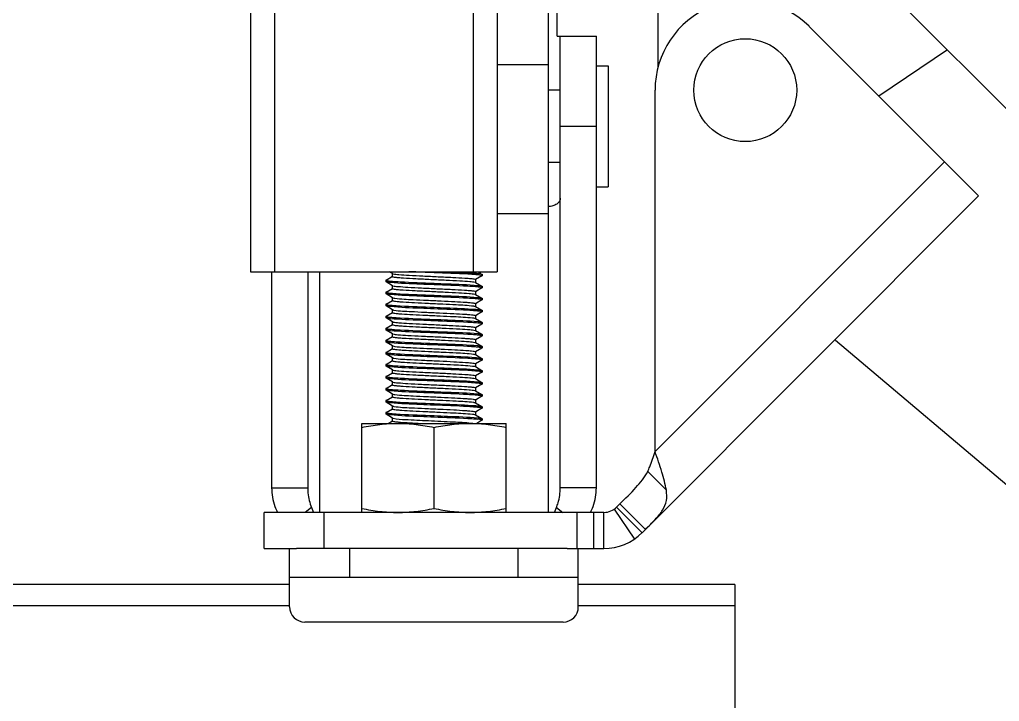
# Model space of a CAD drawing. Extents: x 27938 to 1507990, y 110129 to 923079.
# Drawn here: x 669322 to 670654, y 365487 to 366413 of the extents above; entities that cross this region are included whole.
import ezdxf

# ---------------------------------------------------------------- set-up
doc = ezdxf.new("R2010")
doc.units = 0
doc.header["$LTSCALE"] = 1000
doc.header["$MEASUREMENT"] = 0
doc.styles.get("Standard").update_dxf_attribs({"font": 'gbenor.shx', "bigfont": 'gbcbig.shx'})
doc.dimstyles.get("Standard").update_dxf_attribs({"dimtxt": 0.18, "dimasz": 0.18, "dimexe": 0.18, "dimexo": 0.0625, "dimgap": 0.09, "dimtad": 0, "dimtih": 1, "dimtoh": 1, "dimdec": 4, "dimzin": 0, "dimdsep": 46, "dimtxsty": 'Standard', "dimcen": 0.09, "dimadec": 0, "dimazin": 0, "dimtfac": 1, "dimtdec": 4, "dimtofl": 0, "dimtmove": 0, "dimatfit": 3, "dimfxl": 1, "dimtolj": 1, "dimtzin": 0, "dimarcsym": 0})

msp = doc.modelspace()

# ---------------------------------------------------------------- linework, layer by layer
for p, q in [((670053.1, 366391), (670053.1, 369059.5)), ((669636, 368785.7), (669636, 366070.8)), ((669668.8, 368785.7), (669668.8, 366070.8)), ((669938.6, 368785.7), (669938.6, 366070.8)), ((669971.3, 368785.7), (669971.3, 366070.8)), ((670040.8, 366632.6), (670040.8, 365743.7)), ((670690.4, 366265.4), (670453.3, 366502.4)), ((670190.2, 366347.3), (670190.2, 366450)), ((670395.5, 366404.1), (670626, 366173.7)), ((670053.1, 366391), (670106.2, 366391)), ((670057.2, 365777.2), (670057.2, 366391)), ((670106.2, 365777.2), (670106.2, 366391)), ((670583.5, 366372.2), (670490.4, 366309.2)), ((669971.3, 366352.2), (670040.8, 366352.2)), ((670106.2, 366350.4), (670122.1, 366350.4)), ((670122.1, 366350.4), (670122.1, 366186.2)), ((670057.2, 366317.4), (670040.8, 366317.4)), ((670186.1, 365826.3), (670186.1, 366317.4)), ((670057.2, 366268.3), (670106.2, 366268.3)), ((670057.2, 366219.3), (670040.8, 366219.3)), ((670579.7, 366219.9), (670186.1, 365826.3)), ((670106.2, 366186.2), (670122.1, 366186.2)), ((670168.5, 365716.2), (670626, 366173.7)), ((669971.3, 366149.8), (670040.8, 366149.8)), ((669636, 366070.8), (669971.3, 366070.8)), ((669664.7, 366070.8), (669664.7, 365777.2)), ((669713.7, 366070.8), (669713.7, 365777.2)), ((669730.1, 365743.7), (669730.1, 366070.8)), ((669829.1, 366068.2), (669824.5, 366070.8)), ((669828.9, 366064.3), (669828.9, 366068.4)), ((669945, 366070.8), (669948.7, 366068.7)), ((669950.7, 366067.5), (669950.9, 366067.3)), ((669950.9, 366067.3), (669950.9, 366065.3)), ((669820.2, 366059.3), (669820, 366059.2)), ((669820, 366059.2), (669820, 366057.1)), ((669820.2, 366056.9), (669820, 366057.1)), ((669820.2, 366059.3), (669829.1, 366064.5)), ((669829.1, 366051.8), (669820.2, 366056.9)), ((669950.7, 366065.1), (669941.8, 366060)), ((669941.8, 366056.3), (669950.7, 366051.2)), ((669942, 366060.2), (669942, 366056.1)), ((669950.7, 366065.1), (669950.9, 366065.3)), ((669820.2, 366043), (669820, 366042.8)), ((669820, 366042.8), (669820, 366040.8)), ((669820.2, 366040.6), (669820, 366040.8)), ((669820.2, 366043), (669829.1, 366048.1)), ((669829.1, 366035.4), (669820.2, 366040.6)), ((669828.9, 366047.9), (669828.9, 366052)), ((669829.1, 366051.8), (669829.4, 366051.7)), ((669950.7, 366048.8), (669941.8, 366043.6)), ((669942, 366043.8), (669942, 366039.7)), ((669950.7, 366051.2), (669950.9, 366051)), ((669950.7, 366048.8), (669950.9, 366048.9)), ((669950.9, 366051), (669950.9, 366048.9)), ((669820.2, 366026.6), (669829.1, 366031.8)), ((669828.9, 366031.6), (669828.9, 366035.7)), ((669942, 366034), (669941.6, 366034)), ((669941.8, 366040), (669950.7, 366034.8)), ((669950.7, 366032.4), (669941.8, 366027.3)), ((669942, 366027.5), (669942, 366023.4)), ((669950.7, 366034.8), (669950.9, 366034.6)), ((669950.7, 366032.4), (669950.9, 366032.6)), ((669950.9, 366034.6), (669950.9, 366032.6)), ((669820.2, 366026.6), (669820, 366026.5)), ((669820, 366026.5), (669820, 366024.4)), ((669820.2, 366024.2), (669820, 366024.4)), ((669829.1, 366019.1), (669820.2, 366024.2)), ((669820.2, 366010.3), (669829.1, 366015.4)), ((669828.9, 366015.2), (669828.9, 366019.3)), ((669941.8, 366023.6), (669950.7, 366018.5)), ((669950.7, 366016.1), (669941.8, 366010.9)), ((669950.7, 366018.5), (669950.9, 366018.3)), ((669950.7, 366016.1), (669950.9, 366016.2)), ((669950.9, 366018.3), (669950.9, 366016.2)), ((669820.2, 366010.3), (669820, 366010.1)), ((669820, 366010.1), (669820, 366008.1)), ((669820.2, 366007.9), (669820, 366008.1)), ((669829.1, 366002.7), (669820.2, 366007.9)), ((669828.9, 365998.9), (669828.9, 366002.9)), ((669941.6, 366007.4), (669941.8, 366007.2)), ((669941.8, 366007.2), (669950.7, 366002.1)), ((669942, 366011.1), (669942, 366007)), ((669950.7, 366002.1), (669950.9, 366001.9)), ((669950.9, 366001.9), (669950.9, 365999.9)), ((669820.2, 365993.9), (669820, 365993.7)), ((669820, 365993.7), (669820, 365991.7)), ((669820.2, 365991.5), (669820, 365991.7)), ((669820.2, 365993.9), (669829.1, 365999.1)), ((669829.1, 365986.4), (669820.2, 365991.5)), ((669950.7, 365999.7), (669941.8, 365994.6)), ((669941.8, 365990.9), (669950.7, 365985.7)), ((669942, 365994.8), (669942, 365990.7)), ((669950.7, 365999.7), (669950.9, 365999.9)), ((669820.2, 365977.6), (669820, 365977.4)), ((669820, 365977.4), (669820, 365975.3)), ((669820.2, 365975.2), (669820, 365975.3)), ((669820.2, 365977.6), (669829.1, 365982.7)), ((669829.1, 365970), (669820.2, 365975.2)), ((669828.9, 365982.5), (669828.9, 365986.6)), ((669829.1, 365986.4), (669829.4, 365986.2)), ((669950.7, 365983.3), (669941.8, 365978.2)), ((669941.8, 365974.5), (669950.7, 365969.4)), ((669942, 365978.4), (669942, 365974.3)), ((669950.7, 365985.7), (669950.9, 365985.6)), ((669950.7, 365983.3), (669950.9, 365983.5)), ((669950.9, 365985.6), (669950.9, 365983.5)), ((669820.2, 365961.2), (669820, 365961)), ((669820, 365961), (669820, 365959)), ((669820.2, 365961.2), (669829.1, 365966.4)), ((669828.9, 365966.1), (669828.9, 365970.2)), ((669942, 365968.5), (669941.6, 365968.6)), ((669950.7, 365967), (669941.8, 365961.9)), ((669942, 365962.1), (669942, 365958)), ((669950.7, 365969.4), (669950.9, 365969.2)), ((669950.7, 365967), (669950.9, 365967.2)), ((669950.9, 365969.2), (669950.9, 365967.2)), ((669820.2, 365958.8), (669820, 365959)), ((669829.1, 365953.7), (669820.2, 365958.8)), ((669820.2, 365944.9), (669829.1, 365950)), ((669828.9, 365949.8), (669828.9, 365953.9)), ((669941.8, 365958.2), (669950.7, 365953)), ((669950.7, 365950.6), (669941.8, 365945.5)), ((669950.7, 365953), (669950.9, 365952.9)), ((669950.7, 365950.6), (669950.9, 365950.8)), ((669950.9, 365952.9), (669950.9, 365950.8)), ((669820.2, 365944.9), (669820, 365944.7)), ((669820, 365944.7), (669820, 365942.6)), ((669820.2, 365942.5), (669820, 365942.6)), ((669829.1, 365937.3), (669820.2, 365942.5)), ((669828.9, 365933.4), (669828.9, 365937.5)), ((669941.6, 365941.9), (669941.8, 365941.8)), ((669941.8, 365941.8), (669950.7, 365936.7)), ((669950.7, 365934.3), (669941.8, 365929.1)), ((669942, 365945.7), (669942, 365941.6)), ((669950.7, 365936.7), (669950.9, 365936.5)), ((669950.7, 365934.3), (669950.9, 365934.5)), ((669950.9, 365936.5), (669950.9, 365934.5)), ((669820.2, 365928.5), (669820, 365928.3)), ((669820, 365928.3), (669820, 365926.3)), ((669820.2, 365926.1), (669820, 365926.3)), ((669820.2, 365928.5), (669829.1, 365933.6)), ((669829.1, 365921), (669820.2, 365926.1)), ((669828.9, 365917.1), (669828.9, 365921.2)), ((669829.1, 365921), (669829.4, 365920.8)), ((669941.8, 365925.5), (669950.7, 365920.3)), ((669942, 365929.3), (669942, 365925.3)), ((669820.2, 365912.2), (669820, 365912)), ((669820, 365912), (669820, 365909.9)), ((669820.2, 365909.7), (669820, 365909.9)), ((669820.2, 365912.2), (669829.1, 365917.3)), ((669829.1, 365904.6), (669820.2, 365909.7)), ((669950.7, 365917.9), (669941.8, 365912.8)), ((669941.8, 365909.1), (669950.7, 365904)), ((669942, 365913), (669942, 365908.9)), ((669950.7, 365920.3), (669950.9, 365920.1)), ((669950.7, 365917.9), (669950.9, 365918.1)), ((669950.9, 365920.1), (669950.9, 365918.1)), ((669820.2, 365895.8), (669820, 365895.6)), ((669820, 365895.6), (669820, 365893.6)), ((669820.2, 365895.8), (669829.1, 365900.9)), ((669828.9, 365900.7), (669828.9, 365904.8)), ((669942, 365903.1), (669941.6, 365903.2)), ((669950.7, 365901.6), (669941.8, 365896.4)), ((669942, 365896.6), (669942, 365892.6)), ((669950.7, 365904), (669950.9, 365903.8)), ((669950.7, 365901.6), (669950.9, 365901.7)), ((669950.9, 365903.8), (669950.9, 365901.7)), ((669820.2, 365893.4), (669820, 365893.6)), ((669829.1, 365888.3), (669820.2, 365893.4)), ((669820.2, 365879.4), (669829.1, 365884.6)), ((669828.9, 365884.4), (669828.9, 365888.5)), ((669941.8, 365892.8), (669950.7, 365887.6)), ((669950.7, 365885.2), (669941.8, 365880.1)), ((669950.7, 365887.6), (669950.9, 365887.4)), ((669950.7, 365885.2), (669950.9, 365885.4)), ((669950.9, 365887.4), (669950.9, 365885.4)), ((669820.2, 365879.4), (669820, 365879.3)), ((669820, 365879.3), (669820, 365877.2)), ((669820.2, 365877), (669820, 365877.2)), ((669829.1, 365871.9), (669820.2, 365877)), ((669823.1, 365864.7), (669829.1, 365868.2)), ((669828.9, 365868), (669828.9, 365872.1)), ((669941.6, 365876.5), (669941.8, 365876.4)), ((669941.8, 365876.4), (669950.7, 365871.3)), ((669942, 365880.3), (669942, 365876.2)), ((669950.7, 365868.9), (669943.6, 365864.7)), ((669950.7, 365871.3), (669950.9, 365871.1)), ((669950.7, 365868.9), (669950.9, 365869)), ((669950.9, 365871.1), (669950.9, 365869)), ((669787.3, 365743.7), (669787.3, 365864.7)), ((669787.3, 365864.7), (669983.6, 365864.7)), ((669885.5, 365749.2), (669885.5, 365859.2)), ((669983.6, 365743.7), (669983.6, 365864.7)), ((670176, 365799.3), (670201.4, 365773.8)), ((669664.7, 365777.2), (669713.7, 365777.2)), ((670106.2, 365777.2), (670057.2, 365777.2)), ((669718.9, 365750.2), (669710.4, 365743.7)), ((669718.9, 365750.2), (669721.6, 365743.7)), ((670049.4, 365743.7), (670052, 365750.2)), ((670052, 365750.2), (670060.5, 365743.7)), ((670130.4, 365748), (670158.2, 365707.6)), ((670133.8, 365750.9), (670138.2, 365755.3)), ((670168.5, 365716.2), (670133.8, 365750.9)), ((670172.9, 365720.6), (670138.2, 365755.3)), ((669654.4, 365694.7), (669654.4, 365743.7)), ((670116.5, 365743.7), (669654.4, 365743.7)), ((669736.2, 365694.7), (669736.2, 365743.7)), ((670080, 365694.7), (670080, 365743.7)), ((670102.7, 365694.7), (670102.7, 365743.7)), ((670116.5, 365694.7), (670116.5, 365743.7)), ((669654.4, 365694.7), (669698.6, 365694.7)), ((669689.2, 365645.6), (669689.2, 365694.7)), ((669689.2, 365615.4), (669689.2, 365694.7)), ((670066.5, 365694.7), (669698.6, 365694.7)), ((669771, 365655.4), (669771, 365694.7)), ((669999.9, 365655.4), (669999.9, 365694.7)), ((670066.5, 365694.7), (670116.5, 365694.7)), ((670081.7, 365645.6), (670081.7, 365694.7)), ((670081.7, 365615.4), (670081.7, 365694.7)), ((670081.7, 365655.4), (669689.2, 365655.4)), ((669689.2, 365645.6), (664142.6, 365645.6)), ((670294.6, 365645.6), (670081.7, 365645.6)), ((669689.2, 365617), (664142.6, 365617)), ((670294.6, 365617), (670081.7, 365617)), ((670060.9, 365594.5), (669710, 365594.5))]:
    msp.add_line(p, q)
at = {"color": 7}
msp.add_line((670294.6, 365645.6), (670294.6, 365003.7), dxfattribs=at)
msp.add_circle((670308.7, 366317.4), 69.9)
for centre, radius, start, end in [((670308.7, 366317.4), 122.7, 45, 180), ((669843.5, 366243.2), 186, 264.6627, 265.5428), ((669927.9, 365886.5), 180.8, 84.5776, 85.5479), ((669843.3, 366224.4), 183.5, 264.6243, 265.5438), ((669830.6, 366055.2), 3.78, 250.9561, 252.0907), ((669927.5, 365865.8), 185.1, 84.6498, 85.5433), ((669938.9, 366031.7), 8.78, 75.6696, 76.5396), ((669843.8, 366214.5), 190, 264.7268, 265.5405), ((669928, 365838.7), 179.4, 84.5514, 85.5534), ((669843.4, 366193.7), 185.5, 264.6569, 265.5429), ((669927.9, 365821), 180.8, 84.5776, 85.5479), ((669843.5, 366177.8), 186, 264.6627, 265.5428), ((669843.3, 366158.9), 183.5, 264.6243, 265.5438), ((669830.6, 365989.8), 3.78, 250.9561, 252.0907), ((669938.9, 365966.3), 8.78, 75.6696, 76.5396), ((669927.5, 365800.4), 185.1, 84.6498, 85.5433), ((669843.8, 366149.1), 190, 264.7268, 265.5405), ((669928, 365773.3), 179.4, 84.5514, 85.5534), ((669843.4, 366128.3), 185.5, 264.6569, 265.5429), ((669927.9, 365755.6), 180.8, 84.5776, 85.5479), ((669843.5, 366112.3), 186, 264.6627, 265.5428), ((669830.6, 365924.4), 3.78, 250.9561, 252.0907), ((669843.3, 366093.5), 183.5, 264.6243, 265.5438), ((669938.9, 365900.9), 8.78, 75.6696, 76.5396), ((669927.5, 365735), 185.1, 84.6498, 85.5433), ((669843.8, 366083.7), 190, 264.7268, 265.5405), ((669928, 365707.9), 179.4, 84.5514, 85.5534), ((669843.4, 366062.8), 185.5, 264.6569, 265.5429), ((669927.9, 365690.2), 180.8, 84.5776, 85.5479), ((670116.5, 365768.3), 24.5, 270, 315), ((670116.5, 365768.3), 73.6, 270, 315), ((669710, 365615.4), 20.8, 180, 270), ((670060.9, 365615.4), 20.8, 270, 0)]:
    msp.add_arc(centre, radius, start, end)
for points, knots in [([(670057.2, 366170.9), (670057.2, 366169.3), (670056.2, 366166), (670052.4, 366162.3), (670047, 366159.8), (670042.9, 366159.3), (670040.8, 366159.3)], [0, 0, 0, 0, 0.209483, 0.444656, 0.71201, 1, 1, 1, 1]), ([(669829.1, 366068.2), (669829.2, 366068.1), (669829.5, 366068), (669829.8, 366067.9), (669829.9, 366067.9)], [0, 0, 0, 0, 0.406881, 1, 1, 1, 1]), ([(669829.9, 366067.9), (669832.4, 366067.3), (669839.7, 366066.8), (669853.2, 366065.8), (669871, 366065), (669890.7, 366064), (669909.7, 366063.1), (669924, 366062.4), (669933, 366061.7), (669937.8, 366061.3), (669940.1, 366060.8), (669942, 366060.5), (669942, 366060.2)], [0, 0, 0, 0, 0.068576, 0.194029, 0.359725, 0.543506, 0.720761, 0.867753, 0.923531, 0.964877, 0.99049, 1, 1, 1, 1]), ([(669885.5, 366069.4), (669882.5, 366069.5), (669871.1, 366070), (669859.7, 366070.4), (669851.3, 366070.8)], [0, 0, 0, 0, 0.261917, 1, 1, 1, 1]), ([(669941.9, 366066.7), (669938.5, 366067), (669919.6, 366068.1), (669900.8, 366068.8), (669885.5, 366069.4)], [0, 0, 0, 0, 0.184493, 1, 1, 1, 1]), ([(669900.8, 366070.8), (669904, 366070.7), (669915.5, 366070.2), (669927.1, 366069.7), (669935.3, 366069.2)], [0, 0, 0, 0, 0.283518, 1, 1, 1, 1]), ([(669935.3, 366069.2), (669936.2, 366069.1), (669939.5, 366068.9), (669942.7, 366068.7), (669945, 366068.5)], [0, 0, 0, 0, 0.290406, 1, 1, 1, 1]), ([(669945, 366068.5), (669945.8, 366068.4), (669947.6, 366068.1), (669949.7, 366068.1), (669950.7, 366067.5)], [0, 0, 0, 0, 0.378482, 1, 1, 1, 1]), ([(669820, 366059.2), (669820, 366059.1), (669820.3, 366058.9), (669820.6, 366058.8), (669820.8, 366058.8)], [0, 0, 0, 0, 0.314295, 1, 1, 1, 1]), ([(669826.1, 366056), (669825.3, 366056.1), (669823.4, 366056.3), (669821.3, 366056.3), (669820.2, 366056.9)], [0, 0, 0, 0, 0.379133, 1, 1, 1, 1]), ([(669820.8, 366058.8), (669821.1, 366058.7), (669822.9, 366058.3), (669824.7, 366058.2), (669826.2, 366058)], [0, 0, 0, 0, 0.163341, 1, 1, 1, 1]), ([(669885.5, 366053), (669879.3, 366053.3), (669859.5, 366054.1), (669839.7, 366054.7), (669826.1, 366056)], [0, 0, 0, 0, 0.309073, 1, 1, 1, 1]), ([(669828.9, 366064.3), (669828.9, 366063.9), (669830.8, 366063.7), (669833.2, 366063.2), (669838.2, 366062.8), (669847.3, 366062.1), (669862, 366061.3), (669881.3, 366060.4), (669901.2, 366059.4), (669919, 366058.6), (669932, 366057.6), (669939.1, 366057.2), (669941.3, 366056.5)], [0, 0, 0, 0, 0.009703, 0.035887, 0.07813, 0.135078, 0.284815, 0.464601, 0.649729, 0.81476, 0.937049, 1, 1, 1, 1]), ([(669829, 366057.8), (669832.5, 366057.5), (669851.3, 366056.4), (669870.1, 366055.7), (669885.5, 366055.1)], [0, 0, 0, 0, 0.184553, 1, 1, 1, 1]), ([(669885.5, 366055.1), (669891.6, 366054.8), (669911.4, 366054), (669931.3, 366053.4), (669945, 366052.1)], [0, 0, 0, 0, 0.309586, 1, 1, 1, 1]), ([(669941.3, 366056.5), (669941.4, 366056.5), (669941.6, 366056.4), (669941.8, 366056.3), (669941.8, 366056.3)], [0, 0, 0, 0, 0.569522, 1, 1, 1, 1]), ([(669950.2, 366065.7), (669949.9, 366065.7), (669948.2, 366066.1), (669946.4, 366066.3), (669945, 366066.4)], [0, 0, 0, 0, 0.160696, 1, 1, 1, 1]), ([(669950.9, 366065.3), (669950.9, 366065.4), (669950.6, 366065.6), (669950.4, 366065.6), (669950.2, 366065.7)], [0, 0, 0, 0, 0.318595, 1, 1, 1, 1]), ([(669820, 366042.8), (669820, 366042.7), (669820.3, 366042.6), (669820.5, 366042.5), (669820.7, 366042.4)], [0, 0, 0, 0, 0.319254, 1, 1, 1, 1]), ([(669826.3, 366039.6), (669825.5, 366039.7), (669823.5, 366040), (669821.3, 366039.9), (669820.2, 366040.6)], [0, 0, 0, 0, 0.380051, 1, 1, 1, 1]), ([(669820.7, 366042.4), (669821, 366042.4), (669822.7, 366042), (669824.5, 366041.8), (669826.1, 366041.7)], [0, 0, 0, 0, 0.159053, 1, 1, 1, 1]), ([(669828.9, 366047.9), (669828.9, 366047.6), (669830.8, 366047.3), (669833.1, 366046.8), (669837.9, 366046.4), (669846.9, 366045.7), (669861.2, 366045), (669880.2, 366044.1), (669900, 366043.2), (669917.8, 366042.3), (669931.2, 366041.4), (669938.5, 366040.8), (669941, 366040.2)], [0, 0, 0, 0, 0.009517, 0.035128, 0.076492, 0.132277, 0.279305, 0.456588, 0.640385, 0.806077, 0.931494, 1, 1, 1, 1]), ([(669829, 366041.4), (669832.5, 366041.2), (669851.3, 366040), (669870.1, 366039.3), (669885.5, 366038.7)], [0, 0, 0, 0, 0.184509, 1, 1, 1, 1]), ([(669829.5, 366051.6), (669831.7, 366050.9), (669838.6, 366050.6), (669851.6, 366049.5), (669869.3, 366048.7), (669889.3, 366047.7), (669908.7, 366046.8), (669923.4, 366046.1), (669932.7, 366045.3), (669937.7, 366045), (669940.1, 366044.4), (669942, 366044.2), (669942, 366043.8)], [0, 0, 0, 0, 0.061098, 0.182334, 0.347135, 0.532706, 0.713328, 0.863975, 0.921317, 0.963856, 0.990226, 1, 1, 1, 1]), ([(669941.9, 366050.3), (669938.4, 366050.6), (669919.6, 366051.7), (669900.8, 366052.4), (669885.5, 366053)], [0, 0, 0, 0, 0.184541, 1, 1, 1, 1]), ([(669950.2, 366049.3), (669949.9, 366049.4), (669948.1, 366049.8), (669946.3, 366049.9), (669944.8, 366050.1)], [0, 0, 0, 0, 0.16229, 1, 1, 1, 1]), ([(669945, 366052.1), (669945.7, 366052), (669947.6, 366051.8), (669949.7, 366051.8), (669950.7, 366051.2)], [0, 0, 0, 0, 0.378727, 1, 1, 1, 1]), ([(669950.9, 366048.9), (669950.9, 366049), (669950.6, 366049.2), (669950.3, 366049.3), (669950.2, 366049.3)], [0, 0, 0, 0, 0.315177, 1, 1, 1, 1]), ([(669885.5, 366036.7), (669879.4, 366036.9), (669859.7, 366037.8), (669839.9, 366038.4), (669826.3, 366039.6)], [0, 0, 0, 0, 0.307895, 1, 1, 1, 1]), ([(669828.9, 366031.6), (669828.9, 366031.6), (669828.9, 366031.5), (669828.9, 366031.5), (669828.9, 366031.5)], [0, 0, 0, 0, 0.463467, 1, 1, 1, 1]), ([(669828.9, 366031.5), (669829.2, 366031.1), (669830.8, 366031), (669833.6, 366030.4), (669838.1, 366030.1), (669846.7, 366029.4), (669860.2, 366028.7), (669878.1, 366027.8), (669897, 366027), (669917.5, 366025.9), (669931.5, 366025.4), (669939.3, 366024.2)], [0, 0, 0, 0, 0.011937, 0.038615, 0.07957, 0.133598, 0.274096, 0.443272, 0.620779, 0.785256, 1, 1, 1, 1]), ([(669829.1, 366035.4), (669829.2, 366035.4), (669830.3, 366035), (669831.4, 366034.9), (669832.3, 366034.7)], [0, 0, 0, 0, 0.140461, 1, 1, 1, 1]), ([(669832.3, 366034.7), (669840.5, 366033.6), (669855, 366033.1), (669876, 366032), (669894.9, 366031.1), (669912.6, 366030.3), (669925.7, 366029.6), (669933.9, 366028.9), (669938.3, 366028.5), (669940.3, 366028), (669942, 366027.8), (669942, 366027.5)], [0, 0, 0, 0, 0.226556, 0.394464, 0.573122, 0.741029, 0.877994, 0.929534, 0.967621, 0.99116, 1, 1, 1, 1]), ([(669885.5, 366038.7), (669891.6, 366038.5), (669911.3, 366037.6), (669931.2, 366037.1), (669944.8, 366035.8)], [0, 0, 0, 0, 0.308784, 1, 1, 1, 1]), ([(669941.6, 366034), (669938.1, 366034.3), (669919.4, 366035.4), (669900.7, 366036.1), (669885.5, 366036.7)], [0, 0, 0, 0, 0.186017, 1, 1, 1, 1]), ([(669941.1, 366040.2), (669941.2, 366040.2), (669941.5, 366040.1), (669941.7, 366040), (669941.8, 366040)], [0, 0, 0, 0, 0.585672, 1, 1, 1, 1]), ([(669948.6, 366033.3), (669948.2, 366033.3), (669946, 366033.6), (669943.8, 366033.8), (669942, 366034)], [0, 0, 0, 0, 0.190958, 1, 1, 1, 1]), ([(669944.8, 366035.8), (669945.5, 366035.7), (669947.5, 366035.4), (669949.6, 366035.4), (669950.7, 366034.8)], [0, 0, 0, 0, 0.379378, 1, 1, 1, 1]), ([(669950.9, 366032.6), (669950.9, 366032.7), (669950.1, 366033.2), (669949.3, 366033.2), (669948.6, 366033.3)], [0, 0, 0, 0, 0.092798, 1, 1, 1, 1]), ([(669820, 366026.5), (669820, 366026.4), (669820.4, 366026.2), (669820.6, 366026.1), (669820.8, 366026.1)], [0, 0, 0, 0, 0.312916, 1, 1, 1, 1]), ([(669826.1, 366023.3), (669825.4, 366023.4), (669823.4, 366023.6), (669821.3, 366023.6), (669820.2, 366024.2)], [0, 0, 0, 0, 0.379419, 1, 1, 1, 1]), ([(669820.8, 366026.1), (669821.1, 366026), (669822.9, 366025.6), (669824.8, 366025.4), (669826.3, 366025.3)], [0, 0, 0, 0, 0.163149, 1, 1, 1, 1]), ([(669885.5, 366020.3), (669879.3, 366020.6), (669859.6, 366021.4), (669839.8, 366022), (669826.1, 366023.3)], [0, 0, 0, 0, 0.308711, 1, 1, 1, 1]), ([(669828.9, 366015.2), (669828.9, 366014.9), (669830.5, 366014.7), (669832.5, 366014.2), (669836.8, 366013.8), (669844.8, 366013.2), (669857.6, 366012.4), (669875, 366011.6), (669893.6, 366010.8), (669914.7, 366009.7), (669929.4, 366009.1), (669937.8, 366008)], [0, 0, 0, 0, 0.008683, 0.031763, 0.069103, 0.119686, 0.254361, 0.420111, 0.597552, 0.765912, 1, 1, 1, 1]), ([(669829, 366025.1), (669832.5, 366024.8), (669851.3, 366023.7), (669870.1, 366023), (669885.5, 366022.4)], [0, 0, 0, 0, 0.184619, 1, 1, 1, 1]), ([(669829.1, 366019.1), (669829.3, 366019), (669829.9, 366018.8), (669830.6, 366018.7), (669831, 366018.6)], [0, 0, 0, 0, 0.374139, 1, 1, 1, 1]), ([(669831, 366018.6), (669838.7, 366017.3), (669852.8, 366016.9), (669873.5, 366015.7), (669892.8, 366014.9), (669911.1, 366014), (669924.9, 366013.3), (669933.4, 366012.6), (669938.1, 366012.2), (669940.2, 366011.7), (669942, 366011.5), (669942, 366011.1)], [0, 0, 0, 0, 0.210773, 0.377666, 0.558838, 0.731273, 0.873076, 0.926648, 0.966309, 0.990838, 1, 1, 1, 1]), ([(669885.5, 366022.4), (669891.1, 366022.1), (669909.8, 366021.4), (669928.7, 366020.7), (669941.8, 366019.7)], [0, 0, 0, 0, 0.297814, 1, 1, 1, 1]), ([(669941.9, 366017.6), (669938.4, 366017.9), (669919.6, 366019), (669900.8, 366019.7), (669885.5, 366020.3)], [0, 0, 0, 0, 0.184504, 1, 1, 1, 1]), ([(669939.3, 366024.2), (669939.6, 366024.2), (669940.5, 366024), (669941.4, 366023.9), (669941.8, 366023.6)], [0, 0, 0, 0, 0.353551, 1, 1, 1, 1]), ([(669941.8, 366019.7), (669943.9, 366019.5), (669946.8, 366019.1), (669949.9, 366018.9), (669950.7, 366018.5)], [0, 0, 0, 0, 0.683777, 1, 1, 1, 1]), ([(669950.2, 366016.6), (669949.9, 366016.7), (669948.2, 366017), (669946.5, 366017.2), (669945, 366017.3)], [0, 0, 0, 0, 0.160861, 1, 1, 1, 1]), ([(669950.9, 366016.2), (669950.9, 366016.3), (669950.6, 366016.5), (669950.4, 366016.6), (669950.2, 366016.6)], [0, 0, 0, 0, 0.319044, 1, 1, 1, 1]), ([(669820, 366010.1), (669820, 366010), (669820.3, 366009.8), (669820.5, 366009.8), (669820.7, 366009.7)], [0, 0, 0, 0, 0.318137, 1, 1, 1, 1]), ([(669826.2, 366006.9), (669825.4, 366007), (669823.4, 366007.3), (669821.3, 366007.3), (669820.2, 366007.9)], [0, 0, 0, 0, 0.379512, 1, 1, 1, 1]), ([(669820.7, 366009.7), (669821, 366009.7), (669822.8, 366009.3), (669824.6, 366009.1), (669826.1, 366009)], [0, 0, 0, 0, 0.159502, 1, 1, 1, 1]), ([(669885.5, 366004), (669879.4, 366004.2), (669859.6, 366005.1), (669839.8, 366005.6), (669826.2, 366006.9)], [0, 0, 0, 0, 0.308641, 1, 1, 1, 1]), ([(669829, 366008.7), (669832.5, 366008.5), (669851.3, 366007.3), (669870.1, 366006.6), (669885.5, 366006)], [0, 0, 0, 0, 0.184538, 1, 1, 1, 1]), ([(669829.1, 366002.7), (669829.2, 366002.7), (669829.5, 366002.6), (669829.8, 366002.5), (669829.9, 366002.4)], [0, 0, 0, 0, 0.406881, 1, 1, 1, 1]), ([(669829.9, 366002.4), (669832.4, 366001.8), (669839.7, 366001.3), (669853.2, 366000.4), (669871, 365999.5), (669890.7, 365998.6), (669909.7, 365997.7), (669924, 365997), (669933, 365996.3), (669937.8, 365995.9), (669940.1, 365995.4), (669942, 365995.1), (669942, 365994.8)], [0, 0, 0, 0, 0.068576, 0.194029, 0.359725, 0.543506, 0.720761, 0.867753, 0.923531, 0.964877, 0.99049, 1, 1, 1, 1]), ([(669885.5, 366006), (669891.6, 366005.8), (669911.5, 366004.9), (669931.4, 366004.3), (669945, 366003)], [0, 0, 0, 0, 0.309919, 1, 1, 1, 1]), ([(669941.9, 366001.3), (669938.5, 366001.5), (669919.6, 366002.7), (669900.8, 366003.4), (669885.5, 366004)], [0, 0, 0, 0, 0.184493, 1, 1, 1, 1]), ([(669937.8, 366008), (669938.3, 366008), (669939.5, 366007.8), (669940.8, 366007.7), (669941.6, 366007.4)], [0, 0, 0, 0, 0.341642, 1, 1, 1, 1]), ([(669945, 366003), (669945.8, 366003), (669947.6, 366002.7), (669949.7, 366002.7), (669950.7, 366002.1)], [0, 0, 0, 0, 0.378482, 1, 1, 1, 1]), ([(669950.2, 366000.3), (669949.9, 366000.3), (669948.2, 366000.7), (669946.4, 366000.9), (669945, 366001)], [0, 0, 0, 0, 0.160696, 1, 1, 1, 1]), ([(669820, 365993.7), (669820, 365993.7), (669820.3, 365993.5), (669820.6, 365993.4), (669820.8, 365993.4)], [0, 0, 0, 0, 0.314295, 1, 1, 1, 1]), ([(669826.1, 365990.6), (669825.3, 365990.6), (669823.4, 365990.9), (669821.3, 365990.9), (669820.2, 365991.5)], [0, 0, 0, 0, 0.379133, 1, 1, 1, 1]), ([(669820.8, 365993.4), (669821.1, 365993.3), (669822.9, 365992.9), (669824.7, 365992.8), (669826.2, 365992.6)], [0, 0, 0, 0, 0.163341, 1, 1, 1, 1]), ([(669885.5, 365987.6), (669879.3, 365987.9), (669859.5, 365988.7), (669839.7, 365989.3), (669826.1, 365990.6)], [0, 0, 0, 0, 0.309073, 1, 1, 1, 1]), ([(669828.9, 365998.9), (669828.9, 365998.5), (669830.8, 365998.3), (669833.2, 365997.7), (669838.2, 365997.4), (669847.3, 365996.6), (669862, 365995.9), (669881.3, 365995), (669901.2, 365994), (669919, 365993.2), (669932, 365992.2), (669939.1, 365991.8), (669941.3, 365991.1)], [0, 0, 0, 0, 0.009703, 0.035887, 0.07813, 0.135078, 0.284815, 0.464601, 0.649729, 0.81476, 0.937049, 1, 1, 1, 1]), ([(669829, 365992.4), (669832.5, 365992.1), (669851.3, 365991), (669870.1, 365990.3), (669885.5, 365989.7)], [0, 0, 0, 0, 0.184553, 1, 1, 1, 1]), ([(669885.5, 365989.7), (669891.6, 365989.4), (669911.4, 365988.6), (669931.3, 365988), (669945, 365986.7)], [0, 0, 0, 0, 0.309586, 1, 1, 1, 1]), ([(669941.9, 365984.9), (669938.4, 365985.2), (669919.6, 365986.3), (669900.8, 365987), (669885.5, 365987.6)], [0, 0, 0, 0, 0.184541, 1, 1, 1, 1]), ([(669941.3, 365991.1), (669941.4, 365991.1), (669941.6, 365991), (669941.8, 365990.9), (669941.8, 365990.9)], [0, 0, 0, 0, 0.569522, 1, 1, 1, 1]), ([(669950.9, 365999.9), (669950.9, 366000), (669950.6, 366000.1), (669950.4, 366000.2), (669950.2, 366000.3)], [0, 0, 0, 0, 0.318595, 1, 1, 1, 1]), ([(669820, 365977.4), (669820, 365977.3), (669820.3, 365977.1), (669820.5, 365977.1), (669820.7, 365977)], [0, 0, 0, 0, 0.319254, 1, 1, 1, 1]), ([(669826.3, 365974.2), (669825.5, 365974.3), (669823.5, 365974.6), (669821.3, 365974.5), (669820.2, 365975.2)], [0, 0, 0, 0, 0.380051, 1, 1, 1, 1]), ([(669820.7, 365977), (669821, 365976.9), (669822.7, 365976.6), (669824.5, 365976.4), (669826.1, 365976.3)], [0, 0, 0, 0, 0.159053, 1, 1, 1, 1]), ([(669885.5, 365971.3), (669879.4, 365971.5), (669859.7, 365972.3), (669839.9, 365972.9), (669826.3, 365974.2)], [0, 0, 0, 0, 0.307895, 1, 1, 1, 1]), ([(669828.9, 365982.5), (669828.9, 365982.1), (669830.8, 365981.9), (669833.1, 365981.4), (669837.9, 365981), (669846.9, 365980.3), (669861.2, 365979.6), (669880.2, 365978.7), (669900, 365977.7), (669917.8, 365976.9), (669931.2, 365975.9), (669938.5, 365975.4), (669941, 365974.8)], [0, 0, 0, 0, 0.009517, 0.035128, 0.076492, 0.132277, 0.279305, 0.456588, 0.640385, 0.806077, 0.931494, 1, 1, 1, 1]), ([(669829, 365976), (669832.5, 365975.7), (669851.3, 365974.6), (669870.1, 365973.9), (669885.5, 365973.3)], [0, 0, 0, 0, 0.184509, 1, 1, 1, 1]), ([(669829.5, 365986.2), (669831.7, 365985.5), (669838.6, 365985.1), (669851.6, 365984.1), (669869.3, 365983.3), (669889.3, 365982.3), (669908.7, 365981.4), (669923.4, 365980.6), (669932.7, 365979.9), (669937.7, 365979.5), (669940.1, 365979), (669942, 365978.8), (669942, 365978.4)], [0, 0, 0, 0, 0.061098, 0.182334, 0.347135, 0.532706, 0.713328, 0.863975, 0.921317, 0.963856, 0.990226, 1, 1, 1, 1]), ([(669941.1, 365974.8), (669941.2, 365974.8), (669941.5, 365974.7), (669941.7, 365974.6), (669941.8, 365974.5)], [0, 0, 0, 0, 0.585672, 1, 1, 1, 1]), ([(669950.2, 365983.9), (669949.9, 365984), (669948.1, 365984.3), (669946.3, 365984.5), (669944.8, 365984.7)], [0, 0, 0, 0, 0.16229, 1, 1, 1, 1]), ([(669945, 365986.7), (669945.7, 365986.6), (669947.6, 365986.3), (669949.7, 365986.4), (669950.7, 365985.7)], [0, 0, 0, 0, 0.378727, 1, 1, 1, 1]), ([(669950.9, 365983.5), (669950.9, 365983.6), (669950.6, 365983.8), (669950.3, 365983.9), (669950.2, 365983.9)], [0, 0, 0, 0, 0.315177, 1, 1, 1, 1]), ([(669820, 365961), (669820, 365960.9), (669820.4, 365960.8), (669820.6, 365960.7), (669820.8, 365960.6)], [0, 0, 0, 0, 0.312916, 1, 1, 1, 1]), ([(669820.8, 365960.6), (669821.1, 365960.6), (669822.9, 365960.2), (669824.8, 365960), (669826.3, 365959.9)], [0, 0, 0, 0, 0.163149, 1, 1, 1, 1]), ([(669828.9, 365966.1), (669828.9, 365966.1), (669828.9, 365966.1), (669828.9, 365966.1), (669828.9, 365966)], [0, 0, 0, 0, 0.463467, 1, 1, 1, 1]), ([(669828.9, 365966), (669829.2, 365965.7), (669830.8, 365965.5), (669833.6, 365965), (669838.1, 365964.6), (669846.7, 365964), (669860.2, 365963.3), (669878.1, 365962.4), (669897, 365961.6), (669917.5, 365960.4), (669931.5, 365960), (669939.3, 365958.8)], [0, 0, 0, 0, 0.011937, 0.038615, 0.07957, 0.133598, 0.274096, 0.443272, 0.620779, 0.785256, 1, 1, 1, 1]), ([(669829.1, 365970), (669829.2, 365970), (669830.3, 365969.6), (669831.4, 365969.5), (669832.3, 365969.3)], [0, 0, 0, 0, 0.140461, 1, 1, 1, 1]), ([(669832.3, 365969.3), (669840.5, 365968.2), (669855, 365967.7), (669876, 365966.6), (669894.9, 365965.7), (669912.6, 365964.9), (669925.7, 365964.1), (669933.9, 365963.5), (669938.3, 365963.1), (669940.3, 365962.6), (669942, 365962.4), (669942, 365962.1)], [0, 0, 0, 0, 0.226556, 0.394464, 0.573122, 0.741029, 0.877994, 0.929534, 0.967621, 0.99116, 1, 1, 1, 1]), ([(669885.5, 365973.3), (669891.6, 365973.1), (669911.3, 365972.2), (669931.2, 365971.6), (669944.8, 365970.3)], [0, 0, 0, 0, 0.308784, 1, 1, 1, 1]), ([(669941.6, 365968.6), (669938.1, 365968.8), (669919.4, 365970), (669900.7, 365970.7), (669885.5, 365971.3)], [0, 0, 0, 0, 0.186017, 1, 1, 1, 1]), ([(669948.6, 365967.9), (669948.2, 365967.9), (669946, 365968.2), (669943.8, 365968.4), (669942, 365968.5)], [0, 0, 0, 0, 0.190958, 1, 1, 1, 1]), ([(669944.8, 365970.3), (669945.5, 365970.3), (669947.5, 365970), (669949.6, 365970), (669950.7, 365969.4)], [0, 0, 0, 0, 0.379378, 1, 1, 1, 1]), ([(669950.9, 365967.2), (669950.9, 365967.2), (669950.1, 365967.8), (669949.3, 365967.7), (669948.6, 365967.9)], [0, 0, 0, 0, 0.092798, 1, 1, 1, 1]), ([(669826.1, 365957.9), (669825.4, 365957.9), (669823.4, 365958.2), (669821.3, 365958.2), (669820.2, 365958.8)], [0, 0, 0, 0, 0.379419, 1, 1, 1, 1]), ([(669885.5, 365954.9), (669879.3, 365955.1), (669859.6, 365956), (669839.8, 365956.6), (669826.1, 365957.9)], [0, 0, 0, 0, 0.308711, 1, 1, 1, 1]), ([(669828.9, 365949.8), (669828.9, 365949.5), (669830.5, 365949.2), (669832.5, 365948.8), (669836.8, 365948.4), (669844.8, 365947.7), (669857.6, 365947), (669875, 365946.2), (669893.6, 365945.4), (669914.7, 365944.3), (669929.4, 365943.7), (669937.8, 365942.6)], [0, 0, 0, 0, 0.008683, 0.031763, 0.069103, 0.119686, 0.254361, 0.420111, 0.597552, 0.765912, 1, 1, 1, 1]), ([(669829, 365959.7), (669832.5, 365959.4), (669851.3, 365958.2), (669870.1, 365957.6), (669885.5, 365956.9)], [0, 0, 0, 0, 0.184619, 1, 1, 1, 1]), ([(669829.1, 365953.7), (669829.3, 365953.6), (669829.9, 365953.4), (669830.6, 365953.2), (669831, 365953.2)], [0, 0, 0, 0, 0.374139, 1, 1, 1, 1]), ([(669831, 365953.2), (669838.7, 365951.9), (669852.8, 365951.5), (669873.5, 365950.3), (669892.8, 365949.5), (669911.1, 365948.6), (669924.9, 365947.8), (669933.4, 365947.2), (669938.1, 365946.8), (669940.2, 365946.3), (669942, 365946), (669942, 365945.7)], [0, 0, 0, 0, 0.210773, 0.377666, 0.558838, 0.731273, 0.873076, 0.926648, 0.966309, 0.990838, 1, 1, 1, 1]), ([(669885.5, 365956.9), (669891.1, 365956.7), (669909.8, 365955.9), (669928.7, 365955.3), (669941.8, 365954.2)], [0, 0, 0, 0, 0.297814, 1, 1, 1, 1]), ([(669941.9, 365952.2), (669938.4, 365952.5), (669919.6, 365953.6), (669900.8, 365954.3), (669885.5, 365954.9)], [0, 0, 0, 0, 0.184504, 1, 1, 1, 1]), ([(669939.3, 365958.8), (669939.6, 365958.7), (669940.5, 365958.6), (669941.4, 365958.5), (669941.8, 365958.2)], [0, 0, 0, 0, 0.353551, 1, 1, 1, 1]), ([(669941.8, 365954.2), (669943.9, 365954.1), (669946.8, 365953.7), (669949.9, 365953.5), (669950.7, 365953)], [0, 0, 0, 0, 0.683777, 1, 1, 1, 1]), ([(669950.2, 365951.2), (669949.9, 365951.3), (669948.2, 365951.6), (669946.5, 365951.8), (669945, 365951.9)], [0, 0, 0, 0, 0.160861, 1, 1, 1, 1]), ([(669950.9, 365950.8), (669950.9, 365950.9), (669950.6, 365951.1), (669950.4, 365951.1), (669950.2, 365951.2)], [0, 0, 0, 0, 0.319044, 1, 1, 1, 1]), ([(669820, 365944.7), (669820, 365944.6), (669820.3, 365944.4), (669820.5, 365944.4), (669820.7, 365944.3)], [0, 0, 0, 0, 0.318137, 1, 1, 1, 1]), ([(669826.2, 365941.5), (669825.4, 365941.6), (669823.4, 365941.9), (669821.3, 365941.8), (669820.2, 365942.5)], [0, 0, 0, 0, 0.379512, 1, 1, 1, 1]), ([(669820.7, 365944.3), (669821, 365944.2), (669822.8, 365943.9), (669824.6, 365943.7), (669826.1, 365943.5)], [0, 0, 0, 0, 0.159502, 1, 1, 1, 1]), ([(669885.5, 365938.5), (669879.4, 365938.8), (669859.6, 365939.6), (669839.8, 365940.2), (669826.2, 365941.5)], [0, 0, 0, 0, 0.308641, 1, 1, 1, 1]), ([(669829, 365943.3), (669832.5, 365943), (669851.3, 365941.9), (669870.1, 365941.2), (669885.5, 365940.6)], [0, 0, 0, 0, 0.184538, 1, 1, 1, 1]), ([(669829.1, 365937.3), (669829.2, 365937.3), (669829.5, 365937.1), (669829.8, 365937.1), (669829.9, 365937)], [0, 0, 0, 0, 0.406881, 1, 1, 1, 1]), ([(669829.9, 365937), (669832.4, 365936.4), (669839.7, 365935.9), (669853.2, 365934.9), (669871, 365934.1), (669890.7, 365933.2), (669909.7, 365932.3), (669924, 365931.5), (669933, 365930.8), (669937.8, 365930.5), (669940.1, 365929.9), (669942, 365929.7), (669942, 365929.3)], [0, 0, 0, 0, 0.068576, 0.194029, 0.359725, 0.543506, 0.720761, 0.867753, 0.923531, 0.964877, 0.99049, 1, 1, 1, 1]), ([(669885.5, 365940.6), (669891.6, 365940.3), (669911.5, 365939.5), (669931.4, 365938.9), (669945, 365937.6)], [0, 0, 0, 0, 0.309919, 1, 1, 1, 1]), ([(669941.9, 365935.8), (669938.5, 365936.1), (669919.6, 365937.2), (669900.8, 365937.9), (669885.5, 365938.5)], [0, 0, 0, 0, 0.184493, 1, 1, 1, 1]), ([(669937.8, 365942.6), (669938.3, 365942.6), (669939.5, 365942.4), (669940.8, 365942.2), (669941.6, 365941.9)], [0, 0, 0, 0, 0.341642, 1, 1, 1, 1]), ([(669945, 365937.6), (669945.8, 365937.5), (669947.6, 365937.3), (669949.7, 365937.3), (669950.7, 365936.7)], [0, 0, 0, 0, 0.378482, 1, 1, 1, 1]), ([(669950.2, 365934.8), (669949.9, 365934.9), (669948.2, 365935.3), (669946.4, 365935.4), (669945, 365935.6)], [0, 0, 0, 0, 0.160696, 1, 1, 1, 1]), ([(669950.9, 365934.5), (669950.9, 365934.5), (669950.6, 365934.7), (669950.4, 365934.8), (669950.2, 365934.8)], [0, 0, 0, 0, 0.318595, 1, 1, 1, 1]), ([(669820, 365928.3), (669820, 365928.2), (669820.3, 365928), (669820.6, 365928), (669820.8, 365927.9)], [0, 0, 0, 0, 0.314295, 1, 1, 1, 1]), ([(669826.1, 365925.2), (669825.3, 365925.2), (669823.4, 365925.5), (669821.3, 365925.5), (669820.2, 365926.1)], [0, 0, 0, 0, 0.379133, 1, 1, 1, 1]), ([(669820.8, 365927.9), (669821.1, 365927.9), (669822.9, 365927.5), (669824.7, 365927.3), (669826.2, 365927.2)], [0, 0, 0, 0, 0.163341, 1, 1, 1, 1]), ([(669885.5, 365922.2), (669879.3, 365922.4), (669859.5, 365923.3), (669839.7, 365923.9), (669826.1, 365925.2)], [0, 0, 0, 0, 0.309073, 1, 1, 1, 1]), ([(669828.9, 365933.4), (669828.9, 365933.1), (669830.8, 365932.9), (669833.2, 365932.3), (669838.2, 365931.9), (669847.3, 365931.2), (669862, 365930.4), (669881.3, 365929.5), (669901.2, 365928.6), (669919, 365927.8), (669932, 365926.8), (669939.1, 365926.3), (669941.3, 365925.7)], [0, 0, 0, 0, 0.009703, 0.035887, 0.07813, 0.135078, 0.284815, 0.464601, 0.649729, 0.81476, 0.937049, 1, 1, 1, 1]), ([(669829, 365926.9), (669832.5, 365926.7), (669851.3, 365925.5), (669870.1, 365924.8), (669885.5, 365924.2)], [0, 0, 0, 0, 0.184553, 1, 1, 1, 1]), ([(669829.5, 365920.8), (669831.7, 365920.1), (669838.6, 365919.7), (669851.6, 365918.6), (669869.3, 365917.8), (669889.3, 365916.9), (669908.7, 365916), (669923.4, 365915.2), (669932.7, 365914.5), (669937.7, 365914.1), (669940.1, 365913.6), (669942, 365913.4), (669942, 365913)], [0, 0, 0, 0, 0.061098, 0.182334, 0.347135, 0.532706, 0.713328, 0.863975, 0.921317, 0.963856, 0.990226, 1, 1, 1, 1]), ([(669885.5, 365924.2), (669891.6, 365924), (669911.4, 365923.1), (669931.3, 365922.6), (669945, 365921.3)], [0, 0, 0, 0, 0.309586, 1, 1, 1, 1]), ([(669941.9, 365919.5), (669938.4, 365919.8), (669919.6, 365920.9), (669900.8, 365921.6), (669885.5, 365922.2)], [0, 0, 0, 0, 0.184541, 1, 1, 1, 1]), ([(669941.3, 365925.7), (669941.4, 365925.6), (669941.6, 365925.6), (669941.8, 365925.5), (669941.8, 365925.5)], [0, 0, 0, 0, 0.569522, 1, 1, 1, 1]), ([(669945, 365921.3), (669945.7, 365921.2), (669947.6, 365920.9), (669949.7, 365920.9), (669950.7, 365920.3)], [0, 0, 0, 0, 0.378727, 1, 1, 1, 1]), ([(669820, 365912), (669820, 365911.9), (669820.3, 365911.7), (669820.5, 365911.7), (669820.7, 365911.6)], [0, 0, 0, 0, 0.319254, 1, 1, 1, 1]), ([(669826.3, 365908.8), (669825.5, 365908.8), (669823.5, 365909.1), (669821.3, 365909.1), (669820.2, 365909.7)], [0, 0, 0, 0, 0.380051, 1, 1, 1, 1]), ([(669820.7, 365911.6), (669821, 365911.5), (669822.7, 365911.2), (669824.5, 365911), (669826.1, 365910.8)], [0, 0, 0, 0, 0.159053, 1, 1, 1, 1]), ([(669885.5, 365905.8), (669879.4, 365906.1), (669859.7, 365906.9), (669839.9, 365907.5), (669826.3, 365908.8)], [0, 0, 0, 0, 0.307895, 1, 1, 1, 1]), ([(669828.9, 365917.1), (669828.9, 365916.7), (669830.8, 365916.5), (669833.1, 365916), (669837.9, 365915.6), (669846.9, 365914.9), (669861.2, 365914.1), (669880.2, 365913.2), (669900, 365912.3), (669917.8, 365911.5), (669931.2, 365910.5), (669938.5, 365910), (669941, 365909.4)], [0, 0, 0, 0, 0.009517, 0.035128, 0.076492, 0.132277, 0.279305, 0.456588, 0.640385, 0.806077, 0.931494, 1, 1, 1, 1]), ([(669829, 365910.6), (669832.5, 365910.3), (669851.3, 365909.2), (669870.1, 365908.5), (669885.5, 365907.9)], [0, 0, 0, 0, 0.184509, 1, 1, 1, 1]), ([(669885.5, 365907.9), (669891.6, 365907.6), (669911.3, 365906.8), (669931.2, 365906.2), (669944.8, 365904.9)], [0, 0, 0, 0, 0.308784, 1, 1, 1, 1]), ([(669941.1, 365909.4), (669941.2, 365909.3), (669941.5, 365909.3), (669941.7, 365909.2), (669941.8, 365909.1)], [0, 0, 0, 0, 0.585672, 1, 1, 1, 1]), ([(669950.2, 365918.5), (669949.9, 365918.6), (669948.1, 365918.9), (669946.3, 365919.1), (669944.8, 365919.2)], [0, 0, 0, 0, 0.16229, 1, 1, 1, 1]), ([(669950.9, 365918.1), (669950.9, 365918.2), (669950.6, 365918.4), (669950.3, 365918.4), (669950.2, 365918.5)], [0, 0, 0, 0, 0.315177, 1, 1, 1, 1]), ([(669820, 365895.6), (669820, 365895.5), (669820.4, 365895.3), (669820.6, 365895.3), (669820.8, 365895.2)], [0, 0, 0, 0, 0.312916, 1, 1, 1, 1]), ([(669820.8, 365895.2), (669821.1, 365895.1), (669822.9, 365894.8), (669824.8, 365894.6), (669826.3, 365894.5)], [0, 0, 0, 0, 0.163149, 1, 1, 1, 1]), ([(669828.9, 365900.7), (669828.9, 365900.7), (669828.9, 365900.7), (669828.9, 365900.6), (669828.9, 365900.6)], [0, 0, 0, 0, 0.463467, 1, 1, 1, 1]), ([(669828.9, 365900.6), (669829.2, 365900.3), (669830.8, 365900.1), (669833.6, 365899.6), (669838.1, 365899.2), (669846.7, 365898.5), (669860.2, 365897.8), (669878.1, 365897), (669897, 365896.1), (669917.5, 365895), (669931.5, 365894.5), (669939.3, 365893.4)], [0, 0, 0, 0, 0.011937, 0.038615, 0.07957, 0.133598, 0.274096, 0.443272, 0.620779, 0.785256, 1, 1, 1, 1]), ([(669829, 365894.2), (669832.5, 365894), (669851.3, 365892.8), (669870.1, 365892.1), (669885.5, 365891.5)], [0, 0, 0, 0, 0.184619, 1, 1, 1, 1]), ([(669829.1, 365904.6), (669829.2, 365904.5), (669830.3, 365904.2), (669831.4, 365904), (669832.3, 365903.9)], [0, 0, 0, 0, 0.140461, 1, 1, 1, 1]), ([(669832.3, 365903.9), (669840.5, 365902.8), (669855, 365902.2), (669876, 365901.1), (669894.9, 365900.3), (669912.6, 365899.4), (669925.7, 365898.7), (669933.9, 365898.1), (669938.3, 365897.7), (669940.3, 365897.2), (669942, 365897), (669942, 365896.6)], [0, 0, 0, 0, 0.226556, 0.394464, 0.573122, 0.741029, 0.877994, 0.929534, 0.967621, 0.99116, 1, 1, 1, 1]), ([(669941.6, 365903.2), (669938.1, 365903.4), (669919.4, 365904.5), (669900.7, 365905.2), (669885.5, 365905.8)], [0, 0, 0, 0, 0.186017, 1, 1, 1, 1]), ([(669948.6, 365902.4), (669948.2, 365902.5), (669946, 365902.8), (669943.8, 365903), (669942, 365903.1)], [0, 0, 0, 0, 0.190958, 1, 1, 1, 1]), ([(669944.8, 365904.9), (669945.5, 365904.9), (669947.5, 365904.6), (669949.6, 365904.6), (669950.7, 365904)], [0, 0, 0, 0, 0.379378, 1, 1, 1, 1]), ([(669950.9, 365901.7), (669950.9, 365901.8), (669950.1, 365902.4), (669949.3, 365902.3), (669948.6, 365902.4)], [0, 0, 0, 0, 0.092798, 1, 1, 1, 1]), ([(669826.1, 365892.4), (669825.4, 365892.5), (669823.4, 365892.8), (669821.3, 365892.8), (669820.2, 365893.4)], [0, 0, 0, 0, 0.379419, 1, 1, 1, 1]), ([(669885.5, 365889.5), (669879.3, 365889.7), (669859.6, 365890.6), (669839.8, 365891.2), (669826.1, 365892.4)], [0, 0, 0, 0, 0.308711, 1, 1, 1, 1]), ([(669828.9, 365884.4), (669828.9, 365884.1), (669830.5, 365883.8), (669832.5, 365883.4), (669836.8, 365883), (669844.8, 365882.3), (669857.6, 365881.6), (669875, 365880.8), (669893.6, 365879.9), (669914.7, 365878.9), (669929.4, 365878.2), (669937.8, 365877.2)], [0, 0, 0, 0, 0.008683, 0.031763, 0.069103, 0.119686, 0.254361, 0.420111, 0.597552, 0.765912, 1, 1, 1, 1]), ([(669829.1, 365888.3), (669829.3, 365888.1), (669829.9, 365888), (669830.6, 365887.8), (669831, 365887.8)], [0, 0, 0, 0, 0.374139, 1, 1, 1, 1]), ([(669831, 365887.8), (669838.7, 365886.4), (669852.8, 365886.1), (669873.5, 365884.9), (669892.8, 365884.1), (669911.1, 365883.2), (669924.9, 365882.4), (669933.4, 365881.7), (669938.1, 365881.4), (669940.2, 365880.9), (669942, 365880.6), (669942, 365880.3)], [0, 0, 0, 0, 0.210773, 0.377666, 0.558838, 0.731273, 0.873076, 0.926648, 0.966309, 0.990838, 1, 1, 1, 1]), ([(669885.5, 365891.5), (669891.1, 365891.3), (669909.8, 365890.5), (669928.7, 365889.9), (669941.8, 365888.8)], [0, 0, 0, 0, 0.297814, 1, 1, 1, 1]), ([(669941.9, 365886.8), (669938.4, 365887), (669919.6, 365888.2), (669900.8, 365888.9), (669885.5, 365889.5)], [0, 0, 0, 0, 0.184504, 1, 1, 1, 1]), ([(669939.3, 365893.4), (669939.6, 365893.3), (669940.5, 365893.2), (669941.4, 365893), (669941.8, 365892.8)], [0, 0, 0, 0, 0.353551, 1, 1, 1, 1]), ([(669941.8, 365888.8), (669943.9, 365888.7), (669946.8, 365888.3), (669949.9, 365888.1), (669950.7, 365887.6)], [0, 0, 0, 0, 0.683777, 1, 1, 1, 1]), ([(669950.2, 365885.8), (669949.9, 365885.8), (669948.2, 365886.2), (669946.5, 365886.4), (669945, 365886.5)], [0, 0, 0, 0, 0.160861, 1, 1, 1, 1]), ([(669950.9, 365885.4), (669950.9, 365885.5), (669950.6, 365885.7), (669950.4, 365885.7), (669950.2, 365885.8)], [0, 0, 0, 0, 0.319044, 1, 1, 1, 1]), ([(669820, 365879.3), (669820, 365879.2), (669820.3, 365879), (669820.5, 365878.9), (669820.7, 365878.9)], [0, 0, 0, 0, 0.318137, 1, 1, 1, 1]), ([(669826.2, 365876.1), (669825.4, 365876.2), (669823.4, 365876.4), (669821.3, 365876.4), (669820.2, 365877)], [0, 0, 0, 0, 0.379512, 1, 1, 1, 1]), ([(669820.7, 365878.9), (669821, 365878.8), (669822.8, 365878.4), (669824.6, 365878.3), (669826.1, 365878.1)], [0, 0, 0, 0, 0.159502, 1, 1, 1, 1]), ([(669885.5, 365873.1), (669879.4, 365873.4), (669859.6, 365874.2), (669839.8, 365874.8), (669826.2, 365876.1)], [0, 0, 0, 0, 0.308641, 1, 1, 1, 1]), ([(669828.9, 365868), (669828.9, 365867.7), (669830.2, 365867.5), (669832, 365867.1), (669835.5, 365866.7), (669842.3, 365866.1), (669853.3, 365865.5), (669862.7, 365865), (669868, 365864.7)], [0, 0, 0, 0, 0.020514, 0.074241, 0.161211, 0.279615, 0.598493, 1, 1, 1, 1]), ([(669829, 365877.9), (669832.5, 365877.6), (669851.3, 365876.5), (669870.1, 365875.8), (669885.5, 365875.2)], [0, 0, 0, 0, 0.184538, 1, 1, 1, 1]), ([(669829.1, 365871.9), (669829.2, 365871.8), (669829.5, 365871.7), (669829.8, 365871.6), (669829.9, 365871.6)], [0, 0, 0, 0, 0.406881, 1, 1, 1, 1]), ([(669829.9, 365871.6), (669835.4, 365870.3), (669851.5, 365870), (669878.7, 365868.2), (669908.6, 365867), (669928, 365866), (669936, 365865.1)], [0, 0, 0, 0, 0.15777, 0.451414, 0.771887, 1, 1, 1, 1]), ([(669885.5, 365875.2), (669891.6, 365874.9), (669911.5, 365874.1), (669931.4, 365873.5), (669945, 365872.2)], [0, 0, 0, 0, 0.309919, 1, 1, 1, 1]), ([(669941.9, 365870.4), (669938.5, 365870.7), (669919.6, 365871.8), (669900.8, 365872.5), (669885.5, 365873.1)], [0, 0, 0, 0, 0.184493, 1, 1, 1, 1]), ([(669937.8, 365877.2), (669938.3, 365877.2), (669939.5, 365877), (669940.8, 365876.8), (669941.6, 365876.5)], [0, 0, 0, 0, 0.341642, 1, 1, 1, 1]), ([(669945, 365872.2), (669945.8, 365872.1), (669947.6, 365871.9), (669949.7, 365871.9), (669950.7, 365871.3)], [0, 0, 0, 0, 0.378482, 1, 1, 1, 1]), ([(669950.2, 365869.4), (669949.9, 365869.5), (669948.2, 365869.8), (669946.4, 365870), (669945, 365870.2)], [0, 0, 0, 0, 0.160696, 1, 1, 1, 1]), ([(669950.9, 365869), (669950.9, 365869.1), (669950.6, 365869.3), (669950.4, 365869.4), (669950.2, 365869.4)], [0, 0, 0, 0, 0.318595, 1, 1, 1, 1]), ([(669787.3, 365859.2), (669795.4, 365860.9), (669811.7, 365863.7), (669828.2, 365864.7), (669836.4, 365864.7)], [0, 0, 0, 0, 0.500766, 1, 1, 1, 1]), ([(669836.4, 365864.7), (669844.6, 365864.7), (669861.1, 365863.7), (669877.4, 365860.9), (669885.5, 365859.2)], [0, 0, 0, 0, 0.499234, 1, 1, 1, 1]), ([(669885.5, 365859.2), (669893.5, 365860.9), (669909.8, 365863.7), (669926.3, 365864.7), (669934.5, 365864.7)], [0, 0, 0, 0, 0.500766, 1, 1, 1, 1]), ([(669934.5, 365864.7), (669942.7, 365864.7), (669959.2, 365863.7), (669975.5, 365860.9), (669983.6, 365859.2)], [0, 0, 0, 0, 0.499234, 1, 1, 1, 1]), ([(670176, 365799.3), (670177, 365801.4), (670180.9, 365810.2), (670183.8, 365819.4), (670186.1, 365826.3)], [0, 0, 0, 0, 0.243558, 1, 1, 1, 1]), ([(670201.4, 365773.8), (670200, 365782.2), (670195.2, 365799.9), (670189.3, 365817.1), (670186.1, 365826.3)], [0, 0, 0, 0, 0.46516, 1, 1, 1, 1]), ([(670138.2, 365755.3), (670145.6, 365762.6), (670159.3, 365776.1), (670172.1, 365791.2), (670176, 365799.3)], [0, 0, 0, 0, 0.53832, 1, 1, 1, 1]), ([(669664.7, 365777.2), (669664.7, 365768.6), (669666.8, 365756.9), (669671.4, 365746.3), (669672.7, 365743.7)], [0, 0, 0, 0, 0.746457, 1, 1, 1, 1]), ([(669713.7, 365777.2), (669713.7, 365774.9), (669714.2, 365765.7), (669716.4, 365756.6), (669718.9, 365750.2)], [0, 0, 0, 0, 0.253697, 1, 1, 1, 1]), ([(670052, 365750.2), (670052.8, 365752.3), (670055.8, 365761), (670057.2, 365770.3), (670057.2, 365777.2)], [0, 0, 0, 0, 0.246008, 1, 1, 1, 1]), ([(670098.2, 365743.7), (670099.5, 365746.3), (670104.1, 365756.9), (670106.2, 365768.6), (670106.2, 365777.2)], [0, 0, 0, 0, 0.253543, 1, 1, 1, 1]), ([(670172.9, 365720.6), (670177.4, 365725.1), (670185.8, 365733.4), (670196.6, 365745.8), (670202.4, 365759.7), (670202.1, 365769.2), (670201.4, 365773.8)], [0, 0, 0, 0, 0.30379, 0.559468, 0.777636, 1, 1, 1, 1]), ([(669787.3, 365749.2), (669795.4, 365747.5), (669811.7, 365744.8), (669828.2, 365743.7), (669836.4, 365743.7)], [0, 0, 0, 0, 0.500766, 1, 1, 1, 1]), ([(669836.4, 365743.7), (669844.6, 365743.7), (669861.1, 365744.8), (669877.4, 365747.5), (669885.5, 365749.2)], [0, 0, 0, 0, 0.499234, 1, 1, 1, 1]), ([(669885.5, 365749.2), (669893.5, 365747.5), (669909.8, 365744.8), (669926.3, 365743.7), (669934.5, 365743.7)], [0, 0, 0, 0, 0.500766, 1, 1, 1, 1]), ([(669934.5, 365743.7), (669942.7, 365743.7), (669959.2, 365744.8), (669975.5, 365747.5), (669983.6, 365749.2)], [0, 0, 0, 0, 0.499234, 1, 1, 1, 1])]:
    msp.add_open_spline(points, degree=3, knots=knots)
msp.add_open_spline([(669936, 365865.1), (669937.1, 365865), (669938.2, 365864.9), (669939.3, 365864.7)], degree=3)

# ---------------------------------------------------------------- leaders
msp.add_leader([(670431.3, 365977.7), (670998.7, 365498.4)], dimstyle='Standard', override={"dimgap": 20})

doc.saveas('drawing.dxf')
